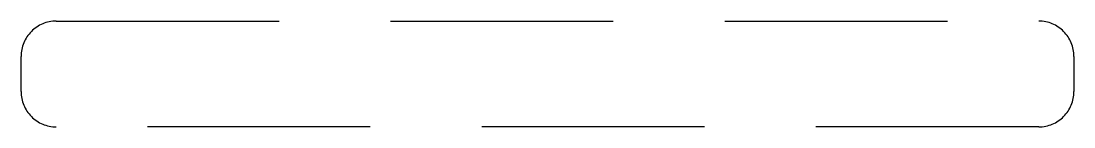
# Model space of a CAD drawing. Extents: x 710.7 to 740.7, y 555.4 to 558.4.
import ezdxf

# ---------------------------------------------------------------- set-up
doc = ezdxf.new("R2010")
doc.units = 0
doc.linetypes.add('HIDDEN', pattern=[9.525, 6.35, -3.175])
doc.layers.get('0').update_dxf_attribs({"linetype": 'CONTINUOUS'})

msp = doc.modelspace()

# ---------------------------------------------------------------- linework, layer by layer
at = {"linetype": 'HIDDEN'}
msp.add_lwpolyline([(711.748, 555.42, -0.414214), (710.748, 556.42), (710.748, 557.42, -0.414214), (711.748, 558.42), (739.748, 558.42, -0.414214), (740.748, 557.42), (740.748, 556.42, -0.414214), (739.748, 555.42)], format="xyb", close=True, dxfattribs=at)

doc.saveas('drawing.dxf')
